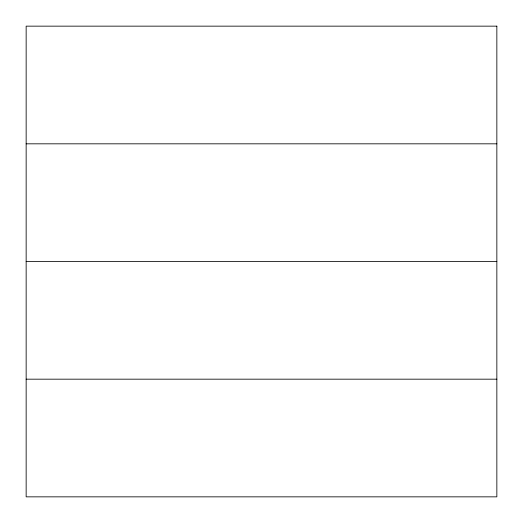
<?xml version="1.0" encoding="UTF-8"?>
<svg xmlns="http://www.w3.org/2000/svg" width="523" height="523" viewBox="0 0 523 523"><rect width="100%" height="100%" fill="white"/><g stroke="black" fill="none" stroke-linecap="round" stroke-linejoin="round"><path stroke-width="0.78" d="M26.15 143.825L496.85 143.825M26.15 261.5L496.85 261.5M26.15 379.175L496.85 379.175M496.85 26.15L26.15 26.15L26.15 496.85L496.85 496.85L496.85 26.15"/></g></svg>
